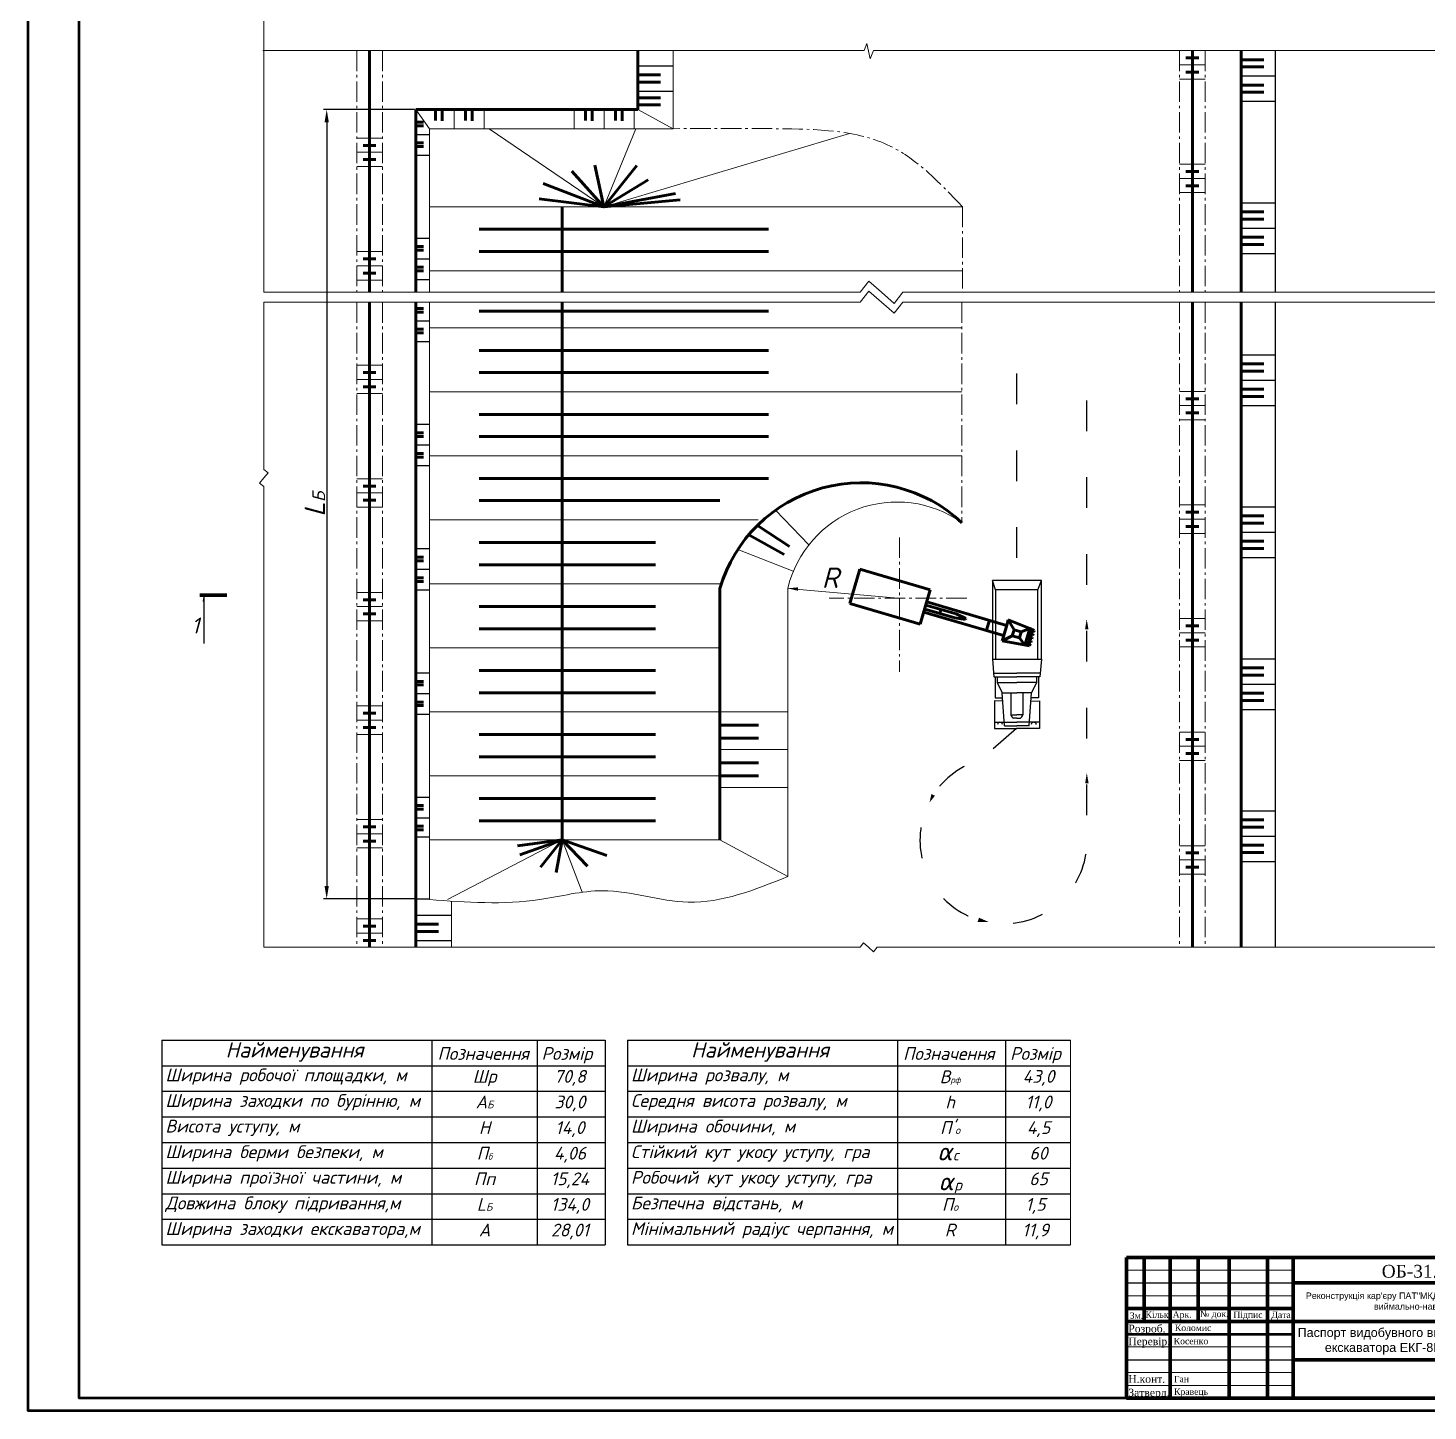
# Model space of a CAD drawing. Header units: millimetres. Extents: x 1400 to 4853, y -623 to 1865.
# Drawn here: x 3153 to 3700, y -620 to -79 of the extents above; entities that cross this region are included whole.
import ezdxf

# ---------------------------------------------------------------- set-up
doc = ezdxf.new("R2010")
doc.units = ezdxf.units.MM
doc.linetypes.add('ACAD_ISO03W100', pattern=[30, 12, -18])
doc.linetypes.add('gost6', pattern=[12, 8, -1.5, 1, -1.5])
doc.layers.add('Выноски', color=112, linetype='Continuous', lineweight=20)
doc.layers.add('Рамки', color=202, linetype='Continuous', lineweight=50)
doc.styles.get("Standard").update_dxf_attribs({"font": 'isocpeur.ttf'})
doc.styles.add('times', font='times.ttf')
doc.dimstyles.new('ISO-25', dxfattribs={"dimtxt": 2.5, "dimasz": 2.5, "dimexe": 1.25, "dimexo": 0.625, "dimtad": 1, "dimtxsty": 'Standard', "dimcen": 2.5, "dimadec": 0, "dimazin": 0, "dimtfac": 1, "dimtmove": 0, "dimatfit": 3, "dimfxl": 1, "dimarcsym": 0})

# ---------------------------------------------------------------- blocks, each defined once
blk = doc.blocks.new('*D71')
at = {"color": 0, "lineweight": -2, "transparency": 16777216}
for p, q in [((3303.74, -111.28), (3268.25, -111.28)), ((3269.5, -116.28), (3269.5, -414.52)), ((3303.74, -419.52), (3268.25, -419.52))]:
    blk.add_line(p, q, dxfattribs=at)
at = {"color": 0, "transparency": 16777216}
for points in [[(3268.66, -116.28), (3270.33, -116.28), (3269.5, -111.28)], [(3268.66, -414.52), (3270.33, -414.52), (3269.5, -419.52)]]:
    blk.add_solid(points, dxfattribs=at)
at = {"layer": 'Defpoints', "color": 0, "transparency": 16777216}
for p in [(3304.36, -111.28), (3269.5, -419.52), (3304.36, -419.52)]:
    blk.add_point(p, dxfattribs=at)
at = {"color": 0, "transparency": 16777216, "insert": (3264.87, -265.4), "char_height": 8, "attachment_point": 5, "rotation": 90}
blk.add_mtext('{\\fISOCPEUR|b0|i1|c0|p34;L\\fISOCPEUR|b0|i1|c204|p34;\\H0.625x;Б}', dxfattribs=at)

msp = doc.modelspace()

# ---------------------------------------------------------------- linework, layer by layer
at = {"color": 0, "lineweight": 20}
for p, q in [((3244.9522, -182.679), (3244.9502, -62.9489)), ((3479.3133, -88.307), (3480.4212, -85.4841)), ((3480.4212, -85.4841), (3481.7572, -91.4745)), ((3244.5919, -88.307), (3479.3133, -88.307)), ((3404.8356, -88.307), (3404.8356, -118.7768)), ((3482.9955, -88.307), (3481.7572, -91.4745)), ((3482.9955, -88.307), (3705.6699, -88.307)), ((3602.5453, -93.8508), (3612.5453, -93.8508)), ((3602.5453, -99.3945), (3612.5453, -99.3945)), ((3309.6154, -118.7768), (3304.3611, -111.2768)), ((3319.2631, -111.2768), (3319.2631, -118.7768)), ((3330.9826, -111.2768), (3330.9826, -118.7768)), ((3366.141, -111.2768), (3366.141, -118.7768)), ((3377.8605, -111.2768), (3377.8605, -118.7768)), ((3389.5799, -111.2768), (3389.5799, -118.7768)), ((3390.9861, -111.2768), (3404.8356, -118.7768)), ((3309.6154, -118.7768), (3309.6154, -182.679)), ((3309.6154, -118.7768), (3404.8356, -118.7768)), ((3377.7415, -149.2524), (3332.9431, -118.7768)), ((3377.7415, -149.2524), (3390.163, -118.7768)), ((3281.2303, -122.4467), (3291.2303, -122.4467)), ((3377.7415, -149.2524), (3473.6133, -120.6419)), ((3281.2303, -127.9905), (3291.2303, -127.9905)), ((3281.2303, -133.5342), (3291.2303, -133.5342)), ((3602.5453, -132.6572), (3612.5453, -132.6572)), ((3602.5453, -138.201), (3612.5453, -138.201)), ((3602.5453, -143.7448), (3612.5453, -143.7448)), ((3517.7158, -149.2517), (3309.6154, -149.2528)), ((3281.2303, -166.7969), (3291.2303, -166.7969)), ((3281.2303, -172.3407), (3291.2303, -172.3407)), ((3517.7158, -174.2517), (3309.6153, -174.2528)), ((3281.2303, -177.8845), (3291.2303, -177.8845)), ((3477.7647, -182.679), (3481.1901, -178.3438)), ((3481.1901, -178.3438), (3486.1151, -182.679)), ((3244.9522, -182.679), (3477.7647, -182.679)), ((3477.7631, -186.5307), (3481.1885, -182.1954)), ((3481.1885, -182.1954), (3486.1135, -186.5307)), ((3491.0401, -187.0143), (3486.1151, -182.679)), ((3494.4655, -182.679), (3491.0401, -187.0143)), ((3494.4655, -182.679), (3706.0302, -182.679)), ((3244.9506, -186.5307), (3477.7631, -186.5307)), ((3244.9518, -251.8391), (3244.9506, -186.5307)), ((3309.6118, -419.8125), (3309.6118, -186.5307)), ((3491.0385, -190.8659), (3486.1135, -186.5307)), ((3494.4639, -186.5307), (3491.0385, -190.8659)), ((3494.4639, -186.5307), (3706.0286, -186.5307)), ((3517.5455, -196.5354), (3309.6118, -196.5364)), ((3281.2303, -211.1471), (3291.2303, -211.1471)), ((3281.2303, -216.6909), (3291.2303, -216.6909)), ((3281.2303, -222.2347), (3291.2303, -222.2347)), ((3517.5455, -221.5354), (3309.6118, -221.5364)), ((3602.5453, -221.3577), (3612.5453, -221.3577)), ((3602.5453, -226.9014), (3612.5453, -226.9014)), ((3602.5453, -232.4452), (3612.5453, -232.4452)), ((3517.5455, -246.5354), (3309.6118, -246.5364)), ((3243.2177, -257.1492), (3244.9518, -255.1792)), ((3244.9518, -251.8391), (3246.6859, -253.2092)), ((3246.6859, -253.2092), (3244.9518, -255.1792)), ((3281.2303, -255.4973), (3291.2303, -255.4973)), ((3244.9518, -258.5194), (3243.2177, -257.1492)), ((3244.955, -438.442), (3244.9518, -258.5194)), ((3281.2303, -261.0411), (3291.2303, -261.0411)), ((3281.2303, -266.5849), (3291.2303, -266.5849)), ((3444.7555, -267.7648), (3457.7256, -281.3214)), ((3602.5453, -265.7079), (3612.5453, -265.7079)), ((3437.929, -271.5358), (3309.6118, -271.5364)), ((3602.5453, -271.2516), (3612.5453, -271.2516)), ((3602.5453, -276.7954), (3612.5453, -276.7954)), ((3430.0126, -283.1433), (3451.6998, -291.6227)), ((3281.2303, -299.8476), (3291.2303, -299.8476)), ((3423.3373, -296.5359), (3309.6118, -296.5364)), ((3492.5472, -302.1197), (3449.5453, -298.2839)), ((3449.5453, -298.2839), (3449.5453, -410.8533)), ((3281.2303, -305.3913), (3291.2303, -305.3913)), ((3281.2303, -310.9351), (3291.2303, -310.9351)), ((3602.5453, -310.0581), (3612.5453, -310.0581)), ((3602.5453, -315.6019), (3612.5453, -315.6019)), ((3423.0063, -321.5359), (3309.6118, -321.5364)), ((3602.5453, -321.1456), (3612.5453, -321.1456)), ((3281.2303, -344.1978), (3291.2303, -344.1978)), ((3281.2303, -349.7416), (3291.2303, -349.7416)), ((3423.0064, -346.5359), (3309.6118, -346.5364)), ((3423.0066, -346.4751), (3449.5453, -346.4751)), ((3281.2303, -355.2853), (3291.2303, -355.2853)), ((3602.5453, -354.4083), (3612.5453, -354.4083)), ((3602.5453, -359.9521), (3612.5453, -359.9521)), ((3423.0066, -361.2618), (3449.5453, -361.2618)), ((3602.5453, -365.4959), (3612.5453, -365.4959)), ((3423.0066, -371.5359), (3309.6118, -371.5364)), ((3423.0066, -376.0485), (3449.5453, -376.0485)), ((3281.2303, -388.548), (3291.2303, -388.548)), ((3281.2303, -394.0918), (3291.2303, -394.0918)), ((3423.0067, -396.5359), (3309.6118, -396.5364)), ((3361.4349, -396.5358), (3316.6331, -419.8124)), ((3361.4359, -396.5359), (3369.2644, -416.9479)), ((3423.0067, -396.536), (3449.5453, -410.8533)), ((3602.5453, -398.7585), (3612.5453, -398.7585)), ((3281.2303, -399.6356), (3291.2303, -399.6356)), ((3602.5453, -404.3023), (3612.5453, -404.3023)), ((3602.5453, -409.8461), (3612.5453, -409.8461)), ((3318.1766, -420.4156), (3318.1949, -438.442)), ((3281.2303, -427.3544), (3291.2303, -427.3544)), ((3281.2303, -432.8982), (3291.2303, -432.8982)), ((3477.7627, -438.442), (3479.1328, -436.7079)), ((3479.1328, -436.7079), (3481.1028, -438.442)), ((3477.7627, -438.442), (3244.955, -438.442)), ((3483.0728, -440.1761), (3481.1028, -438.442)), ((3484.443, -438.442), (3483.0728, -440.1761)), ((3706.0346, -438.442), (3484.443, -438.442)), ((3559.9783, -474.6688), (3559.9783, -554.6688))]:
    msp.add_line(p, q, dxfattribs=at)
at = {"color": 0, "linetype": 'gost6', "lineweight": 20}
for p, q in [((3281.2303, -88.307), (3281.2303, -182.679)), ((3291.2303, -88.307), (3291.2303, -182.679)), ((3602.5453, -88.307), (3602.5453, -182.679)), ((3612.5453, -88.307), (3612.5453, -182.679)), ((3517.7158, -149.2517), (3517.7158, -182.679)), ((3281.2303, -186.5307), (3281.2303, -438.442)), ((3291.2303, -186.5307), (3291.2303, -438.442)), ((3517.5455, -186.5307), (3517.5455, -272.6286)), ((3602.5453, -186.5307), (3602.5453, -438.442)), ((3612.5453, -186.5307), (3612.5453, -438.442)), ((3493.1432, -278.413), (3493.1432, -330.8141)), ((3519.4432, -302.1197), (3465.6512, -302.1197))]:
    msp.add_line(p, q, dxfattribs=at)
at = {"color": 0, "lineweight": 60}
for p, q in [((3286.2303, -88.307), (3286.2303, -155.7093)), ((3390.9861, -88.307), (3390.9861, -111.2768)), ((3610.0453, -91.1574), (3605.0453, -91.1574)), ((3607.5453, -88.307), (3607.5453, -171.4637)), ((3626.6185, -88.307), (3626.6185, -182.679)), ((3626.6185, -91.8393), (3635.4164, -91.8393)), ((3390.9861, -97.7712), (3399.784, -97.7712)), ((3610.0453, -96.7012), (3605.0453, -96.7012)), ((3626.6185, -94.6709), (3635.4164, -94.6709)), ((3390.9861, -100.6027), (3399.784, -100.6027)), ((3626.6185, -101.7355), (3635.4164, -101.7355)), ((3390.9861, -106.6794), (3399.784, -106.6794)), ((3626.6185, -104.5671), (3635.4164, -104.5671)), ((3304.3609, -182.679), (3304.3609, -111.2768)), ((3304.3611, -111.2768), (3390.9861, -111.2768)), ((3311.944, -111.2768), (3311.944, -115.6295)), ((3314.6182, -111.2768), (3314.6182, -115.7262)), ((3323.6635, -111.2768), (3323.6635, -115.6295)), ((3326.3377, -111.2768), (3326.3377, -115.7262)), ((3370.5413, -111.2768), (3370.5413, -115.6295)), ((3373.2155, -111.2768), (3373.2155, -115.7262)), ((3382.2608, -111.2768), (3382.2608, -115.6295)), ((3384.935, -111.2768), (3384.935, -115.7262)), ((3390.9861, -109.511), (3399.784, -109.511)), ((3307.2818, -116.2964), (3304.3609, -116.2964)), ((3307.2818, -117.7222), (3304.3609, -117.7222)), ((3288.7303, -125.2971), (3283.7303, -125.2971)), ((3307.2818, -124.3634), (3304.3609, -124.3634)), ((3288.7303, -130.8409), (3283.7303, -130.8409)), ((3307.2818, -125.7892), (3304.3609, -125.7892)), ((3377.7415, -149.2524), (3365.2032, -135.336)), ((3377.7415, -149.2524), (3374.1812, -133.07)), ((3377.7415, -149.2524), (3390.5678, -133.1674)), ((3610.0453, -135.5077), (3605.0453, -135.5077)), ((3377.7415, -149.2524), (3353.9927, -140.1578)), ((3377.7415, -149.2524), (3395.0547, -138.7434)), ((3610.0453, -141.0514), (3605.0453, -141.0514)), ((3377.7415, -149.2524), (3352.4854, -146.1814)), ((3377.7415, -149.2524), (3405.6979, -144.1532)), ((3377.7415, -149.2524), (3407.5527, -146.5121)), ((3361.4349, -149.2525), (3361.4352, -182.679)), ((3626.6185, -151.2165), (3635.4164, -151.2165)), ((3286.2303, -155.7093), (3286.2303, -182.679)), ((3329.0388, -158.0499), (3441.9679, -158.0499)), ((3626.6185, -154.0481), (3635.4164, -154.0481)), ((3626.6185, -161.1127), (3635.4164, -161.1127)), ((3626.6185, -163.9443), (3635.4164, -163.9443)), ((3307.2818, -164.8196), (3304.3609, -164.8196)), ((3307.2818, -166.2454), (3304.3609, -166.2454)), ((3329.0388, -166.7524), (3441.9679, -166.7524)), ((3288.7303, -169.6473), (3283.7303, -169.6473)), ((3307.2783, -172.8865), (3304.3575, -172.8865)), ((3307.2783, -174.3123), (3304.3575, -174.3123)), ((3607.5453, -171.4637), (3607.5453, -182.679)), ((3288.7303, -175.1911), (3283.7303, -175.1911)), ((3286.2303, -186.5307), (3286.2303, -238.866)), ((3304.3575, -438.442), (3304.3575, -186.5307)), ((3307.2783, -189.0204), (3304.3575, -189.0204)), ((3307.2783, -190.4462), (3304.3575, -190.4462)), ((3329.0388, -190.036), (3441.9679, -190.036)), ((3361.4327, -186.5307), (3361.4346, -396.5359)), ((3607.5453, -186.5307), (3607.5453, -254.6203)), ((3626.6185, -186.5307), (3626.6185, -438.442)), ((3307.2783, -197.0874), (3304.3575, -197.0874)), ((3307.2783, -198.5132), (3304.3575, -198.5132)), ((3329.0388, -205.3336), (3441.9679, -205.3336)), ((3626.6185, -210.5937), (3635.4164, -210.5937)), ((3288.7303, -213.9976), (3283.7303, -213.9976)), ((3329.0388, -214.036), (3441.9679, -214.036)), ((3626.6185, -213.4253), (3635.4164, -213.4253)), ((3288.7303, -219.5413), (3283.7303, -219.5413)), ((3626.6185, -220.4899), (3635.4164, -220.4899)), ((3626.6185, -223.3215), (3635.4164, -223.3215)), ((3610.0453, -224.2081), (3605.0453, -224.2081)), ((3329.0388, -230.3336), (3441.9679, -230.3336)), ((3610.0453, -229.7519), (3605.0453, -229.7519)), ((3286.2303, -238.866), (3286.2303, -322.0227)), ((3307.2783, -237.5435), (3304.3575, -237.5435)), ((3307.2783, -238.9694), (3304.3575, -238.9694)), ((3329.0388, -239.036), (3441.9679, -239.036)), ((3307.2783, -245.6105), (3304.3575, -245.6105)), ((3307.2783, -247.0363), (3304.3575, -247.0363)), ((3329.0388, -255.3336), (3441.9679, -255.3336)), ((3607.5453, -254.6203), (3607.5453, -337.777)), ((3288.7303, -258.3478), (3283.7303, -258.3478)), ((3288.7303, -263.8916), (3283.7303, -263.8916)), ((3329.0388, -264.036), (3423.0493, -264.036)), ((3610.0453, -268.5583), (3605.0453, -268.5583)), ((3626.6185, -269.9709), (3635.4164, -269.9709)), ((3626.6185, -272.8025), (3635.4164, -272.8025)), ((3434.3038, -277.3857), (3448.1276, -285.0473)), ((3437.7187, -273.6955), (3450.1935, -281.9099)), ((3610.0453, -274.1021), (3605.0453, -274.1021)), ((3329.0388, -280.3336), (3397.8974, -280.3336)), ((3626.6185, -279.8671), (3635.4164, -279.8671)), ((3626.6185, -282.6987), (3635.4164, -282.6987)), ((3307.2783, -286.0667), (3304.3575, -286.0667)), ((3307.2783, -287.4925), (3304.3575, -287.4925)), ((3329.0388, -289.036), (3397.8974, -289.036)), ((3307.2783, -294.1336), (3304.3575, -294.1336)), ((3473.7847, -304.1683), (3477.7131, -290.8103)), ((3477.7131, -290.8103), (3505.208, -298.8961)), ((3307.2783, -295.5594), (3304.3575, -295.5594)), ((3423.0062, -298.3377), (3423.0067, -396.536)), ((3505.208, -298.8961), (3501.2796, -312.2541)), ((3288.7303, -302.698), (3283.7303, -302.698)), ((3329.0388, -305.3336), (3397.8974, -305.3336)), ((3501.2796, -312.2541), (3473.7847, -304.1683)), ((3503.4762, -304.7849), (3515.2648, -308.2518)), ((3503.8317, -303.5761), (3534.9949, -312.7407)), ((3288.7303, -308.2418), (3283.7303, -308.2418)), ((3502.656, -307.5741), (3533.8447, -316.7462)), ((3503.0115, -306.3652), (3514.8001, -309.8321)), ((3509.3705, -306.5184), (3508.9058, -308.0987)), ((3514.8001, -309.8321), (3518.9186, -310.4028)), ((3515.2648, -308.2518), (3519.0366, -310.0015)), ((3519.0134, -310.079), (3518.8943, -310.48)), ((3528.2646, -310.6366), (3527.0888, -314.6346)), ((3535.6476, -310.6158), (3535.0412, -312.6776)), ((3537.9425, -314.4131), (3535.6476, -310.6158)), ((3535.6476, -310.6158), (3544.0487, -314.0057)), ((3329.0388, -314.036), (3397.8974, -314.036)), ((3533.8655, -316.6756), (3533.2591, -318.7374)), ((3537.1868, -316.8305), (3533.2591, -318.7374)), ((3535.0287, -312.6258), (3533.8529, -316.6238)), ((3537.1868, -316.8305), (3537.9425, -314.4131)), ((3539.989, -317.6546), (3537.1868, -316.8305)), ((3537.9425, -314.4131), (3540.7035, -315.2251)), ((3540.7035, -315.2251), (3539.989, -317.6546)), ((3540.7035, -315.2251), (3544.0487, -314.0057)), ((3544.0487, -314.0057), (3542.158, -320.4351)), ((3543.2791, -316.6228), (3544.999, -317.3169)), ((3545.1673, -316.7447), (3543.2791, -316.6228)), ((3543.6558, -315.342), (3545.3757, -316.036)), ((3545.5602, -315.4085), (3543.672, -315.2866)), ((3544.0487, -314.0057), (3545.7687, -314.6998)), ((3545.3757, -316.036), (3545.1673, -316.7447)), ((3545.7687, -314.6998), (3545.5602, -315.4085)), ((3610.0453, -312.9085), (3605.0453, -312.9085)), ((3286.2303, -322.0227), (3286.2303, -405.1793)), ((3533.2591, -318.7374), (3543.9798, -320.7827)), ((3539.989, -317.6546), (3542.158, -320.4351)), ((3542.5094, -319.2399), (3544.2294, -319.934)), ((3544.3976, -319.3618), (3542.5094, -319.2399)), ((3542.8861, -317.9591), (3544.6061, -318.6531)), ((3544.7906, -318.0256), (3542.9024, -317.9037)), ((3544.2294, -319.934), (3543.9798, -320.7827)), ((3544.6061, -318.6531), (3544.3976, -319.3618)), ((3544.999, -317.3169), (3544.7906, -318.0256)), ((3610.0453, -318.4523), (3605.0453, -318.4523)), ((3329.0388, -330.3336), (3397.8974, -330.3336)), ((3626.6185, -329.3481), (3635.4164, -329.3481)), ((3626.6185, -332.1797), (3635.4164, -332.1797)), ((3307.2783, -334.5898), (3304.3575, -334.5898)), ((3307.2783, -336.0156), (3304.3575, -336.0156)), ((3607.5453, -337.777), (3607.5453, -420.9336)), ((3307.2783, -342.6567), (3304.3575, -342.6567)), ((3307.2783, -344.0826), (3304.3575, -344.0826)), ((3329.0388, -339.036), (3397.8974, -339.036)), ((3626.6185, -339.2443), (3635.4164, -339.2443)), ((3626.6185, -342.0759), (3635.4164, -342.0759)), ((3288.7303, -347.0482), (3283.7303, -347.0482)), ((3288.7303, -352.592), (3283.7303, -352.592)), ((3329.0388, -355.3336), (3397.8974, -355.3336)), ((3423.0066, -351.6822), (3438.1329, -351.6822)), ((3423.0066, -356.7492), (3438.133, -356.7491)), ((3610.0453, -357.2588), (3605.0453, -357.2588)), ((3329.0388, -364.036), (3397.8974, -364.036)), ((3610.0453, -362.8025), (3605.0453, -362.8025)), ((3423.0066, -366.4689), (3438.1329, -366.4689)), ((3423.0066, -371.5359), (3438.133, -371.5359)), ((3329.0388, -380.3336), (3397.8974, -380.3336)), ((3307.2783, -383.1129), (3304.3575, -383.1129)), ((3307.2783, -384.5387), (3304.3575, -384.5387)), ((3288.7303, -391.3984), (3283.7303, -391.3984)), ((3307.2783, -391.1799), (3304.3575, -391.1799)), ((3307.2783, -392.6057), (3304.3575, -392.6057)), ((3329.0388, -389.036), (3397.8974, -389.036)), ((3626.6185, -388.7253), (3635.4164, -388.7253)), ((3626.6185, -391.5569), (3635.4164, -391.5569)), ((3288.7303, -396.9422), (3283.7303, -396.9422)), ((3361.4349, -396.5358), (3343.9398, -398.7803)), ((3361.4346, -396.5359), (3344.8851, -402.3219)), ((3361.4368, -396.5382), (3352.9204, -407.1622)), ((3361.4368, -396.5382), (3359.065, -409.2872)), ((3361.4346, -396.5359), (3371.3542, -406.808)), ((3361.4359, -396.5359), (3378.9168, -402.558)), ((3626.6185, -398.6215), (3635.4164, -398.6215)), ((3610.0453, -401.609), (3605.0453, -401.609)), ((3626.6185, -401.4531), (3635.4164, -401.4531)), ((3286.2303, -405.1793), (3286.2303, -438.442)), ((3610.0453, -407.1527), (3605.0453, -407.1527)), ((3607.5453, -420.9336), (3607.5453, -438.442)), ((3288.7303, -430.2049), (3283.7303, -430.2049)), ((3304.3575, -429.4099), (3313.1554, -429.4099)), ((3288.7303, -435.7487), (3283.7303, -435.7487)), ((3304.3575, -432.2415), (3313.1554, -432.2415))]:
    msp.add_line(p, q, dxfattribs=at)
at = {"color": 0}
for p, q in [((3639.843, -88.307), (3639.843, -182.679)), ((3390.9861, -94.2388), (3404.8356, -94.2388)), ((3626.6185, -98.2032), (3639.843, -98.2032)), ((3390.9861, -104.135), (3404.8356, -104.135)), ((3626.6185, -108.0994), (3639.843, -108.0994)), ((3304.3609, -121.0428), (3309.4943, -121.0428)), ((3304.3609, -129.1098), (3309.4943, -129.1098)), ((3626.6185, -147.6842), (3639.843, -147.6842)), ((3626.6185, -157.5804), (3639.843, -157.5804)), ((3304.3609, -161.499), (3309.4943, -161.499)), ((3626.6185, -167.4766), (3639.843, -167.4766)), ((3304.3575, -169.5659), (3309.4908, -169.5659)), ((3304.3575, -177.6329), (3309.4908, -177.6329)), ((3639.843, -186.5307), (3639.843, -438.442)), ((3304.3575, -193.7668), (3309.4908, -193.7668)), ((3304.3575, -201.8338), (3309.4908, -201.8338)), ((3626.6185, -207.0614), (3639.843, -207.0614)), ((3626.6185, -216.9576), (3639.843, -216.9576)), ((3626.6185, -226.8538), (3639.843, -226.8538)), ((3304.3575, -234.223), (3309.4908, -234.223)), ((3304.3575, -242.2899), (3309.4908, -242.2899)), ((3304.3575, -250.3569), (3309.4908, -250.3569)), ((3626.6185, -266.4386), (3639.843, -266.4386)), ((3626.6185, -276.3348), (3639.843, -276.3348)), ((3304.3575, -282.7461), (3309.4908, -282.7461)), ((3626.6185, -286.231), (3639.843, -286.231)), ((3304.3575, -290.813), (3309.4908, -290.813)), ((3304.3575, -298.88), (3309.4908, -298.88)), ((3530.6912, -298.8536), (3529.4215, -295.2369)), ((3547.1978, -298.8536), (3548.5652, -295.2369)), ((3529.4215, -325.9295), (3530.0509, -332.88)), ((3548.5652, -325.9295), (3547.9358, -332.88)), ((3626.6185, -325.8158), (3639.843, -325.8158)), ((3304.3575, -331.2692), (3309.4908, -331.2692)), ((3529.9196, -331.4302), (3538.9933, -331.4302)), ((3530.0509, -332.88), (3538.9933, -332.88)), ((3530.4754, -332.88), (3530.4754, -341.0444)), ((3531.3476, -332.88), (3531.3476, -335.0523)), ((3548.0671, -331.4302), (3538.9933, -331.4302)), ((3547.9358, -332.88), (3538.9933, -332.88)), ((3546.639, -332.88), (3546.639, -335.0523)), ((3547.5112, -332.88), (3547.5112, -341.0444)), ((3531.3476, -335.0523), (3533.3041, -339.0156)), ((3531.3476, -335.0523), (3538.9933, -335.0523)), ((3546.639, -335.0523), (3538.9933, -335.0523)), ((3546.639, -335.0523), (3544.6825, -339.0156)), ((3626.6185, -335.712), (3639.843, -335.712)), ((3304.3575, -339.3362), (3309.4908, -339.3362)), ((3533.5354, -342.2845), (3530.2088, -342.2228)), ((3530.2088, -342.2228), (3530.2088, -352.9646)), ((3530.4754, -341.0444), (3533.4477, -341.0444)), ((3533.3041, -339.0156), (3538.9933, -339.0156)), ((3534.2193, -351.9498), (3533.3041, -339.0156)), ((3536.6618, -339.0156), (3536.6618, -347.6974)), ((3544.6825, -339.0156), (3538.9933, -339.0156)), ((3541.3248, -339.0156), (3541.3248, -347.6974)), ((3543.7673, -351.9498), (3544.6825, -339.0156)), ((3544.4512, -342.2845), (3547.7778, -342.2228)), ((3547.5112, -341.0444), (3544.539, -341.0444)), ((3547.7778, -342.2228), (3547.7778, -352.9646)), ((3304.3575, -347.4031), (3309.4908, -347.4031)), ((3536.6618, -347.6974), (3538.9933, -347.6974)), ((3538.9933, -348.9576), (3537.6272, -348.9576)), ((3541.3248, -347.6974), (3538.9933, -347.6974)), ((3538.9933, -348.9576), (3540.3595, -348.9576)), ((3626.6185, -345.6082), (3639.843, -345.6082)), ((3530.2084, -350.5301), (3534.1123, -350.5301)), ((3530.2088, -352.9646), (3538.9933, -352.9646)), ((3534.1123, -350.5301), (3538.9933, -350.5301)), ((3534.2193, -351.9498), (3538.9933, -351.9498)), ((3543.8744, -350.5301), (3538.9933, -350.5301)), ((3543.7673, -351.9498), (3538.9933, -351.9498)), ((3547.7778, -352.9646), (3538.9933, -352.9646)), ((3547.7782, -350.5301), (3543.8744, -350.5301)), ((3304.3575, -379.7923), (3309.4908, -379.7923)), ((3304.3575, -387.8593), (3309.4908, -387.8593)), ((3626.6185, -385.193), (3639.843, -385.193)), ((3304.3575, -395.3195), (3309.4908, -395.3195)), ((3626.6185, -395.0892), (3639.843, -395.0892)), ((3626.6185, -404.9854), (3639.843, -404.9854)), ((3304.3575, -419.5203), (3309.4908, -419.5203)), ((3304.3575, -425.8776), (3318.207, -425.8776)), ((3304.3575, -435.7738), (3318.207, -435.7738)), ((3205.1606, -474.6688), (3378.1859, -474.6688)), ((3205.1606, -474.6688), (3205.1606, -554.6688)), ((3310.6039, -474.6688), (3310.6039, -554.6688)), ((3351.6515, -474.6688), (3351.6515, -554.6688)), ((3378.1859, -474.6688), (3378.1859, -554.6688)), ((3386.953, -474.6688), (3386.953, -554.6688)), ((3386.953, -474.6688), (3559.9783, -474.6688)), ((3492.3963, -474.6688), (3492.3963, -554.6688)), ((3534.6263, -474.6688), (3534.6263, -554.6688)), ((3205.1606, -484.6688), (3378.1859, -484.6688)), ((3386.953, -484.6688), (3559.9783, -484.6688)), ((3205.1606, -494.6688), (3378.1859, -494.6688)), ((3386.953, -494.6688), (3559.9783, -494.6688)), ((3205.1606, -504.6688), (3378.1859, -504.6688)), ((3386.953, -504.6688), (3559.9783, -504.6688)), ((3205.1606, -514.6688), (3378.1859, -514.6688)), ((3386.953, -514.6688), (3559.9783, -514.6688)), ((3205.1606, -524.6688), (3378.1859, -524.6688)), ((3386.953, -524.6688), (3559.9783, -524.6688)), ((3205.1606, -534.6688), (3378.1859, -534.6688)), ((3386.953, -534.6688), (3559.9783, -534.6688)), ((3205.1606, -544.6688), (3378.1859, -544.6688)), ((3386.953, -544.6688), (3559.9783, -544.6688)), ((3205.1606, -554.6688), (3378.1859, -554.6688)), ((3386.953, -554.6688), (3559.9783, -554.6688))]:
    msp.add_line(p, q, dxfattribs=at)
at = {"linetype": 'ACAD_ISO03W100'}
for p, q in [((3538.7953, -214.408), (3538.7953, -295.2369)), ((3566.2953, -386.8764), (3566.2953, -217.4204))]:
    msp.add_line(p, q, dxfattribs=at)
at = {"color": 0, "lineweight": 100}
msp.add_line((3230.494, -300.9597), (3220.0171, -300.9597), dxfattribs=at)
at = {"lineweight": 80}
for p, q in [((3581.8547, -559.5139), (3766.8547, -559.5139)), ((3609.7897, -584.5189), (3609.7897, -559.5139))]:
    msp.add_line(p, q, dxfattribs=at)
for p, q in [((3581.8547, -569.5139), (3646.8547, -569.5139)), ((3581.8547, -599.5139), (3646.8547, -599.5139))]:
    msp.add_line(p, q)
at = {"lineweight": 50}
for points in [[(3152.8547, 231.4861), (3771.8547, 231.4861), (3771.8547, -619.5139), (3152.8547, -619.5139)], [(3172.8547, 226.4861), (3766.8547, 226.4861), (3766.8547, -614.5139), (3172.8547, -614.5139)]]:
    msp.add_lwpolyline(points, close=True, dxfattribs=at)
at = {"color": 0}
for points in [[(3529.4215, -295.2369), (3529.4215, -325.9295), (3548.5652, -325.9295), (3548.5652, -295.2369)], [(3530.6912, -298.8536), (3530.6912, -325.9295), (3547.1978, -325.9295), (3547.1978, -298.8536)]]:
    msp.add_lwpolyline(points, close=True, dxfattribs=at)
at = {"linetype": 'ACAD_ISO03W100'}
for points in [[(3538.7953, -352.9646), (3528.9842, -361.5923)], [(3518.3813, -367.8492), (3518.1487, -367.9745)]]:
    msp.add_lwpolyline(points, dxfattribs=at)
at = {"color": 0, "lineweight": 60}
msp.add_arc((3478.1855, -314.5692), 57.5172, 46.81811, 163.608221, dxfattribs=at)
at = {"color": 0, "lineweight": 20}
msp.add_arc((3492.2025, -308.4021), 43.8408, 54.685137, 166.656114, dxfattribs=at)
at = {"color": 0}
for centre, radius, start, end in [((3538.3085, -347.4358), 1.6673, 189.027184, 245.881405), ((3539.6781, -347.4358), 1.6673, 294.118595, 350.972816), ((3532.4142, -351.5431), 1.013, 5.969953, 174.862114), ((3545.5724, -351.5431), 1.013, 5.137886, 174.030047)]:
    msp.add_arc(centre, radius, start, end, dxfattribs=at)
at = {"linetype": 'ACAD_ISO03W100'}
msp.add_arc((3533.817, -396.6167), 32.6477, 118.680118, 5.839745, dxfattribs=at)
at = {"color": 0, "linetype": 'gost6', "lineweight": 20}
msp.add_spline([(3517.7158, -149.2517), (3489.5887, -125.6015), (3445.3186, -118.7768), (3404.8356, -118.7768)], degree=3, dxfattribs=at)
at = {"color": 0, "lineweight": 20}
msp.add_spline([(3449.5453, -410.8533), (3410.6759, -420.8024), (3377.2415, -416.3479), (3352.7229, -419.8125), (3309.6118, -419.8125)], degree=3, dxfattribs=at)
at = {"color": 0}
for points in [[(3453.4945, -299.205), (3449.5453, -298.2839), (3453.5797, -297.8744)], [(3565.6283, -314.2802), (3566.2554, -310.2738), (3566.9615, -314.2671)], [(3565.6793, -374.3704), (3566.3064, -370.364), (3567.0125, -374.3572)], [(3505.6495, -378.5497), (3504.8914, -381.8794), (3506.9828, -379.2922)], [(3523.6152, -428.6197), (3527.9971, -428.5563), (3524.2531, -426.9084)]]:
    msp.add_solid(points, dxfattribs=at)
at = {"layer": 'Рамки', "color": 0, "lineweight": 80}
for p, q in [((3581.8547, -614.5139), (3581.8547, -559.5139)), ((3588.7332, -584.5139), (3588.7332, -559.5139)), ((3598.9125, -614.5139), (3598.9125, -559.5139)), ((3621.8547, -614.5139), (3621.8547, -559.5139)), ((3636.8547, -614.5139), (3636.8547, -559.5139)), ((3646.8547, -614.5139), (3646.8547, -559.5139)), ((3646.8547, -569.5139), (3766.8547, -569.5139)), ((3581.8547, -579.5139), (3646.8547, -579.5139)), ((3581.8547, -584.5139), (3766.8547, -584.5139)), ((3646.8547, -599.5139), (3766.8547, -599.5139)), ((3766.8547, -614.5139), (3581.8547, -614.5139))]:
    msp.add_line(p, q, dxfattribs=at)
at = {"layer": 'Рамки', "color": 0, "lineweight": 20}
for p, q in [((3581.8547, -564.5139), (3646.8547, -564.5139)), ((3581.8547, -574.5139), (3646.8547, -574.5139)), ((3581.8547, -594.5139), (3646.8547, -594.5139)), ((3581.8547, -604.5139), (3646.8547, -604.5139)), ((3581.8547, -609.5139), (3646.8547, -609.5139))]:
    msp.add_line(p, q, dxfattribs=at)
at = {"layer": 'Рамки', "color": 0}
msp.add_line((3581.8547, -589.5139), (3646.8547, -589.5139), dxfattribs=at)

# ---------------------------------------------------------------- texts
at = {"color": 0, "lineweight": 20, "attachment_point": 1}
for s, insert, char_height, width in [('{\\fISOCPEUR|b0|i1|c0|p34;R}', (3462.7952, -290.1349), 8, 12.95371), ('{\\fISOCPEUR|b0|i1|c0|p34;1}', (3216.6398, -309.6508), 6.25, 8.2112)]:
    msp.add_mtext(s, dxfattribs=dict(at, insert=insert, char_height=char_height, width=width))
at = {"color": 0}
for s, insert, char_height, width, attachment_point in [('{\\fISOCPEUR|b0|i1|c204|p34;Найменування}', (3229.9886, -475.4909), 6, 59.201769, 1), ('{\\fISOCPEUR|b0|i1|c204|p34;Найменування}', (3411.781, -475.4909), 6, 59.201769, 1), ('{\\fISOCPEUR|b0|i1|c204|p34;Позначення}', (3312.7796, -477.4149), 5, 57.026097, 1), ('{\\fISOCPEUR|b0|i1|c204|p34;Розмір}', (3353.388, -477.4149), 5, 24.797955, 1), ('{\\fISOCPEUR|b0|i1|c204|p34;Позначення}', (3494.572, -477.4149), 5, 57.026097, 1), ('{\\fISOCPEUR|b0|i1|c204|p34;Розмір}', (3536.3628, -477.4149), 5, 24.797955, 1), ('{\\fISOCPEUR|b0|i1|c204|p34;Ширина робочої площадки, м}', (3206.5173, -485.7773), 5, 116.105338, 1), ('{\\fISOCPEUR|b0|i1|c204|p34;Шр}', (3331.1277, -486.3473), 5, 41.04762, 2), ('{\\fISOCPEUR|b0|i1|c204|p34;70,8}', (3364.4844, -486.3473), 5, 26.100059, 2), ('{\\fISOCPEUR|b0|i1|c204|p34;Ширина розвалу, м}', (3388.3097, -485.7773), 5, 116.105338, 1), ('{\\fISOCPEUR|b0|i1|c204|p34;В\\H0.5x;рф}', (3512.9201, -486.498), 5, 41.04762, 2), ('{\\fISOCPEUR|b0|i1|c204|p34;43,0}', (3547.4592, -486.3473), 5, 26.100059, 2), ('{\\fISOCPEUR|b0|i1|c204|p34;Ширина заходки по бурінню, м}', (3206.5173, -495.7773), 5, 116.105338, 1), ('{\\fISOCPEUR|b0|i1|c204|p34;А\\H0.6x;Б}', (3331.1277, -496.3473), 5, 41.04762, 2), ('{\\fISOCPEUR|b0|i1|c204|p34;30,0}', (3364.4844, -496.3473), 5, 26.100059, 2), ('{\\fISOCPEUR|b0|i1|c204|p34;Середня висота розвалу, м}', (3388.3097, -495.7773), 5, 116.105338, 1), ('{\\fISOCPEUR|b0|i1|c0|p34;h}', (3512.9201, -496.3473), 5, 41.04762, 2), ('{\\fISOCPEUR|b0|i1|c204|p34;11,0}', (3547.4592, -496.3473), 5, 26.100059, 2), ('{\\fISOCPEUR|b0|i1|c204|p34;Висота уступу, м}', (3206.5173, -505.7773), 5, 116.105338, 1), ('{\\fISOCPEUR|b0|i1|c204|p34;Н}', (3331.1277, -506.3473), 5, 41.04762, 2), ('{\\fISOCPEUR|b0|i1|c204|p34;14,0}', (3364.4844, -506.3473), 5, 26.100059, 2), ('{\\fISOCPEUR|b0|i1|c204|p34;Ширина обочини, м}', (3388.3097, -505.7773), 5, 116.105338, 1), ("{\\fISOCPEUR|b0|i1|c204|p34;П'\\H0.6x;о}", (3512.9201, -506.3473), 5, 41.04762, 2), ('{\\fISOCPEUR|b0|i1|c204|p34;4,5}', (3547.4592, -506.3473), 5, 26.100059, 2), ('{\\fISOCPEUR|b0|i1|c204|p34;Ширина берми безпеки, м}', (3206.5173, -515.7773), 5, 116.105338, 1), ('{\\fISOCPEUR|b0|i1|c204|p34;П\\H0.5x;б}', (3331.1277, -516.3473), 5, 41.04762, 2), ('{\\fISOCPEUR|b0|i1|c204|p34;4,06}', (3364.4844, -516.3473), 5, 26.100059, 2), ('{\\fISOCPEUR|b0|i1|c204|p34;Стійкий кут укосу уступу, гра}', (3388.3097, -515.7773), 5, 116.105338, 1), ('{\\fISOCPEUR|b0|i1|c0|p32;α\\fISOCPEUR|b0|i1|c204|p32;\\H0.6x;с}', (3512.0055, -514.6688), 7, 36.781256, 2), ('{\\fISOCPEUR|b0|i1|c204|p34;60}', (3547.4592, -516.3473), 5, 26.100059, 2), ('{\\fISOCPEUR|b0|i1|c204|p34;Ширина проїзної частини\\fISOCPEUR|b0|i1|c0|p34;, \\fISOCPEUR|b0|i1|c204|p34;м}', (3206.5173, -525.7773), 5, 116.105338, 1), ('{\\fISOCPEUR|b0|i1|c204|p32;Пп}', (3331.1277, -526.3473), 5, 41.04762, 2), ('{\\fISOCPEUR|b0|i1|c204|p34;15,24}', (3364.4844, -526.3473), 5, 26.100059, 2), ('{\\fISOCPEUR|b0|i1|c204|p34;Робочий кут укосу уступу, гра}', (3388.3097, -525.7773), 5, 116.105338, 1), ('{\\fISOCPEUR|b0|i1|c0|p32;α\\fISOCPEUR|b0|i1|c204|p32;\\H0.6x;р}', (3512.9201, -526.3473), 7, 41.04762, 2), ('{\\fISOCPEUR|b0|i1|c204|p34;65}', (3547.4592, -526.3473), 5, 26.100059, 2), ('{\\fISOCPEUR|b0|i1|c204|p34;Довжина блоку підривання,м}', (3206.5173, -535.7773), 5, 116.105338, 1), ('{\\fISOCPEUR|b0|i1|c0|p32;L\\fISOCPEUR|b0|i1|c204|p32;\\H0.6x;Б}', (3331.1277, -536.3473), 5, 41.04762, 2), ('{\\fISOCPEUR|b0|i1|c204|p34;134,0}', (3364.4844, -536.3473), 5, 26.100059, 2), ('{\\fISOCPEUR|b0|i1|c204|p34;Безпечна відстань\\fISOCPEUR|b0|i1|c0|p34;,\\fISOCPEUR|b0|i1|c204|p34; м}', (3388.3097, -535.7773), 5, 116.105338, 1), ('{\\fISOCPEUR|b0|i1|c204|p32;П\\H0.6x;о}', (3512.9201, -536.3473), 5, 41.04762, 2), ('{\\fISOCPEUR|b0|i1|c204|p34;1,5}', (3546.2768, -536.3473), 5, 26.100059, 2), ('{\\fISOCPEUR|b0|i1|c204|p34;Ширина заходки екскаватора\\fISOCPEUR|b0|i1|c0|p34;,\\fISOCPEUR|b0|i1|c204|p34;м}', (3206.5173, -545.7773), 5, 116.105338, 1), ('{\\fISOCPEUR|b0|i1|c204|p32;А}', (3331.1277, -546.3473), 5, 41.04762, 2), ('{\\fISOCPEUR|b0|i1|c204|p34;28,01}', (3364.4844, -546.3473), 5, 26.100059, 2), ('{\\fISOCPEUR|b0|i1|c204|p34;Мінімальний радіус черпання\\fISOCPEUR|b0|i1|c0|p34;,\\fISOCPEUR|b0|i1|c204|p34; м}', (3388.3097, -545.7773), 5, 116.105338, 1), ('{\\fISOCPEUR|b0|i1|c0|p32;R}', (3512.9201, -546.3473), 5, 41.04762, 2), ('{\\fISOCPEUR|b0|i1|c204|p34;11,9}', (3546.2768, -546.3473), 5, 26.100059, 2)]:
    msp.add_mtext(s, dxfattribs=dict(at, insert=insert, char_height=char_height, width=width, attachment_point=attachment_point))
at = {"insert": (3651.2569, -573.2388), "char_height": 2.5, "attachment_point": 1}
msp.add_mtext_dynamic_manual_height_columns('\\pi0.57663;{\\f@Arial Unicode MS|b0|i0|c204|p34;Реконструкція кар\'єру ПАТ"МКДЗ" з вибором раціонального варіанту \\P\\pi27.198;виймально-навантажувальних робіт}', width=112.72898, gutter_width=12.5, heights=[0], dxfattribs=at)
at = {"char_height": 2.5, "attachment_point": 1, "style": 'times'}
for s, width, insert in [('Зм.', 3.773926, (3583.0888, -581.0047)), ('Кільк.', 7.769854, (3589.2113, -580.6498))]:
    msp.add_mtext_dynamic_manual_height_columns(s, width=width, gutter_width=12.5, heights=[0], dxfattribs=dict(at, insert=insert))
at = {"lineweight": 25, "insert": (3640.8517, -587.1145), "char_height": 3.5, "attachment_point": 1}
msp.add_mtext_dynamic_manual_height_columns('\\pi7.7965;{\\fArial Unicode MS|b0|i0|c204|p34;\\C0;Паспорт видобувного вибою \\P\\pi18.413;екскаватора ЕКГ-8І}', width=80.013534, gutter_width=12.5, heights=[11.8105], dxfattribs=at)
at = {"layer": 'Выноски', "color": 0, "style": 'times'}
for s, height, p in [('ОБ-31.1214.071', 5, (3681.4668, -567.4453)), ('Підпис', 2.5, (3623.5184, -583.1834)), ('Дата', 2.5, (3638.3718, -583.2209)), ('Розроб.', 3, (3582.5187, -588.8199)), ('Коломис', 2.5, (3600.6827, -588.271)), ('Перевір.', 3, (3582.5187, -593.8199)), ('Косенко', 2.5, (3600.2379, -593.451)), ('Н.конт.', 3, (3582.5187, -608.487)), ('Ган', 2.5, (3600.3354, -608.2877)), ('Затверд.', 3, (3582.5187, -613.8199)), ('Кравець', 2.5, (3600.3702, -613.2146))]:
    msp.add_text(s, height=height, dxfattribs=at).set_placement(p)
at = {"layer": 'Выноски', "color": 0, "char_height": 2.5, "width": 25, "attachment_point": 8, "style": 'times'}
for s, insert in [('Арк.', (3603.5357, -583.8968)), ('№ док.', (3616.0915, -583.6015))]:
    msp.add_mtext(s, dxfattribs=dict(at, insert=insert))

# ---------------------------------------------------------------- dimensions: what is measured, and where the dimension line sits
at = {"color": 0}
dim = msp.add_linear_dim(base=(3269.4981, -419.5203), p1=(3304.3609, -111.2768), p2=(3304.3609, -419.5203), angle=90, text='{\\fISOCPEUR|b0|i1|c0|p34;L\\fISOCPEUR|b0|i1|c204|p34;\\H0.625x;Б}', dimstyle='ISO-25', override={"dimtxt": 8, "dimasz": 5}, dxfattribs=at)
dim.commit()
dim.dimension.update_dxf_attribs({"geometry": '*D71', "text_midpoint": (3264.8731, -265.3986)})

# ---------------------------------------------------------------- leaders
at = {"color": 0, "lineweight": 20}
msp.add_leader([(3221.4619, -300.9597), (3221.4619, -319.8659)], dimstyle='ISO-25', override={"dimgap": 0.625, "dimtad": 0}, dxfattribs=at)

doc.saveas('drawing.dxf')
